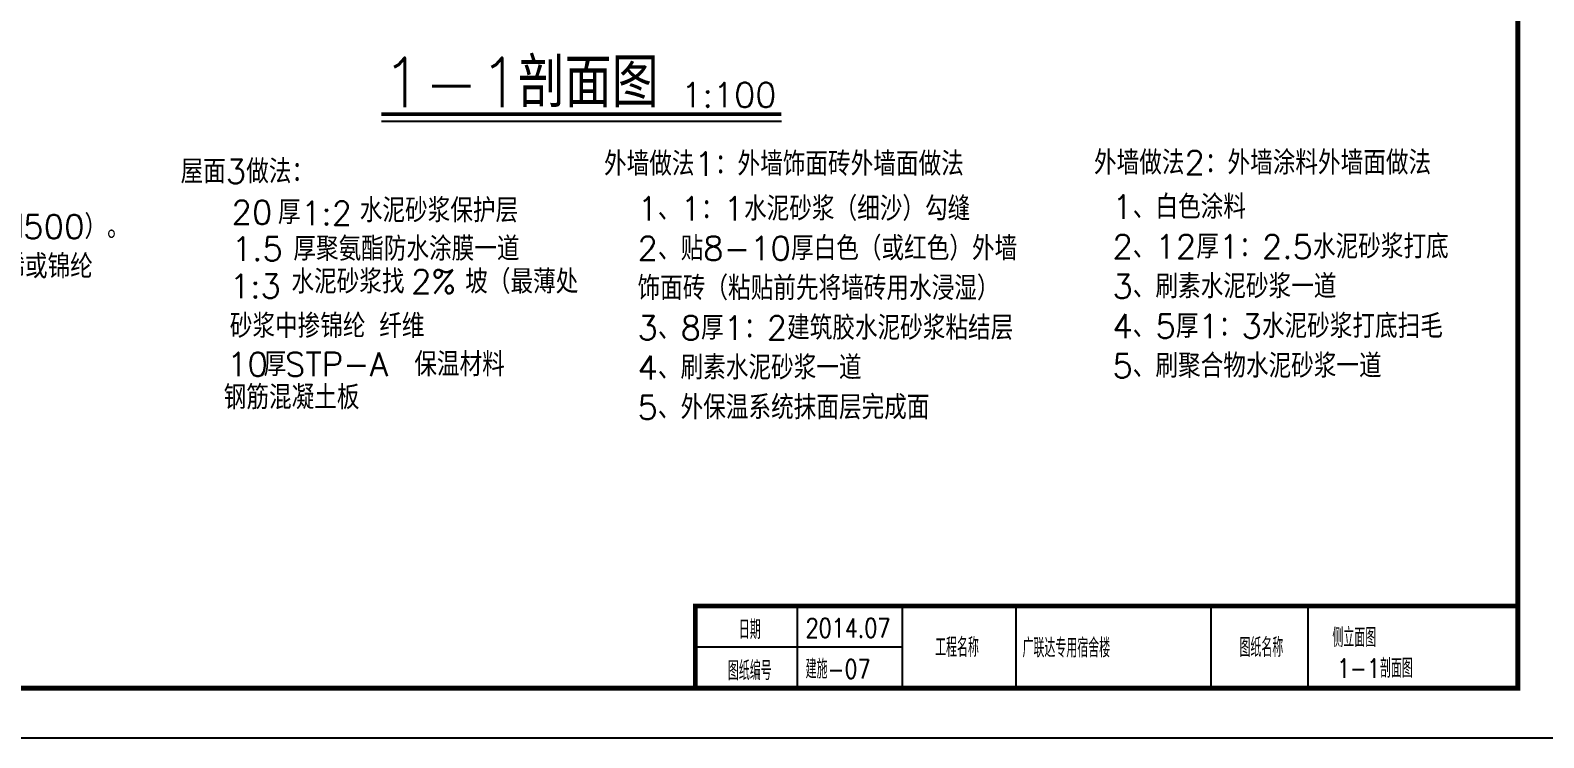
# Model space of a CAD drawing. Extents: x -105837 to 547563, y 466041 to 508041.
# Drawn here: x 278840 to 309488, y 466041 to 480353 of the extents above; entities that cross this region are included whole.
import ezdxf
from ezdxf.enums import TextEntityAlignment as Align

# ---------------------------------------------------------------- set-up
doc = ezdxf.new("R2010")
doc.units = 0
doc.header["$LTSCALE"] = 1000
doc.header["$MEASUREMENT"] = 0
for name, color, linetype in [('COLUMN', 4, 'CONTINUOUS'), ('DIM_SYMB', 3, 'CONTINUOUS'), ('PUB_TEXT', 7, 'CONTINUOUS'), ('PUB_TITLE', 4, 'CONTINUOUS'), ('文字', 7, 'CONTINUOUS')]:
    doc.layers.add(name, color=color, linetype=linetype)
doc.styles.get("Standard").update_dxf_attribs({"font": 'txt.shx', "bigfont": 'hzdx.shx'})
doc.styles.add('国标仿宋', font='SIMPLEX.shx', dxfattribs={"width": 0.75, "bigfont": 'gbhzfs.shx'})

msp = doc.modelspace()

# ---------------------------------------------------------------- linework, layer by layer
at = {"layer": 'DIM_SYMB', "const_width": 70}
msp.add_lwpolyline([(285951.91662, 478655.94997), (294051.05423, 478655.94997)], dxfattribs=at)
at = {"layer": 'DIM_SYMB'}
msp.add_lwpolyline([(285951.91662, 478515.94997), (294051.05423, 478515.94997)], dxfattribs=at)
at = {"layer": 'PUB_TITLE'}
msp.add_lwpolyline([(250563.01576, 466040.74173), (309963.01576, 466040.74173), (309963.01576, 508040.74173), (250563.01576, 508040.74173)], close=True, dxfattribs=at)
at = {"layer": 'PUB_TITLE', "const_width": 100}
msp.add_lwpolyline([(251563.01576, 467040.74173), (308963.01576, 467040.74173), (308963.01576, 507040.74173), (251563.01576, 507040.74173)], close=True, dxfattribs=at)
at = {"layer": '文字'}
for p, q in [((294372.85601, 468703.94173), (294372.85601, 467040.74173)), ((296498.05601, 468703.94173), (296498.05601, 467040.74173)), ((298799.23504, 468703.94173), (298799.23504, 467040.74173)), ((302745.20359, 468703.94173), (302745.20359, 467040.74173)), ((304709.52897, 468703.94173), (304709.52897, 467040.74173)), ((296498.05601, 467872.34173), (292308.53837, 467872.34173))]:
    msp.add_line(p, q, dxfattribs=at)
at = {"layer": '文字', "const_width": 92.4}
msp.add_lwpolyline([(292308.53837, 468703.94173), (292308.53837, 467040.74173), (308963.01576, 467040.74173), (308963.01576, 468703.94173)], close=True, dxfattribs=at)

# ---------------------------------------------------------------- texts
at = {"layer": 'COLUMN', "char_height": 482.2695035, "attachment_point": 1}
for s, insert, width in [('{\\C0;1、1：1水泥砂浆（细沙）勾缝\\P2、贴8-10厚白色（或红色）外墙\\P饰面砖（粘贴前先将墙砖用水浸湿）\\P3、8厚1：2建筑胶水泥砂浆粘结层\\P4、刷素水泥砂浆一道\\P5、外保温系统抹面层完成面}', (291137.57264, 476985.89946), 16371.1509466), ('{\\C0;1、白色涂料\\P2、12厚1：2.5水泥砂浆打底\\P3、刷素水泥砂浆一道\\P4、5厚1：3水泥砂浆打底扫毛\\P5、刷聚合物水泥砂浆一道}', (300753.24982, 477021.25014), 7447.456302)]:
    msp.add_mtext(s, dxfattribs=dict(at, insert=insert, width=width))
at = {"layer": 'PUB_TEXT'}
for s, height, p in [('1-1', 1000, (285951.91662, 478795.94997)), ('剖面图', 1000, (288713.82138, 478795.94997)), ('1:100', 500, (292022.4828, 478795.94997)), ('外墙做法1：外墙饰面砖外墙面做法', 482.2695035, (290458.26253, 477410.07711)), ('外墙做法2：外墙涂料外墙面做法', 482.2695035, (300380.63525, 477434.4059)), ('屋面3做法：', 482.269504, (281883.40907, 477255.38343)), ('20', 482.269504, (282915.82735, 476427.83403)), ('厚', 482.2695, (283855.12088, 476427.83403)), ('1:2', 482.269504, (284322.08729, 476412.72557)), ('水泥砂浆保护层', 482.269504, (285513.16659, 476468.19295)), ('卷材防水层（防水卷材上翻500）。', 482.2695035, (273198.82089, 476137.7813)), ('1.5', 482.269504, (282921.18449, 475691.14864)), ('厚聚氨酯防水涂膜一道', 482.269504, (284167.27077, 475691.14864)), ('水泥砂浆找平层，内掺丙烯或锦纶', 482.2695035, (273234.4558, 475333.82238)), ('1:3', 482.269504, (282880.94899, 474935.76268)), ('水泥砂浆找', 482.269504, (284128.44541, 475026.51652)), ('2%', 482.269504, (286551.5498, 475026.51652)), ('坡（最薄处', 482.269504, (287647.48057, 475026.51652)), ('砂浆中掺锦纶 ', 482.269504, (282880.94899, 474129.26098)), ('纤维', 482.269504, (285906.5857, 474129.26098)), ('10', 482.269504, (282826.95366, 473354.50259)), ('厚', 482.2695, (283565.34849, 473354.50259)), ('STP-A', 482.269504, (283997.65068, 473354.50259)), ('保温材料', 482.269504, (286616.68102, 473354.50259)), ('钢筋混凝土板', 482.269504, (282757.75658, 472686.43815))]:
    msp.add_text(s, height=height, dxfattribs=at).set_placement(p)
at = {"layer": '文字', "style": '国标仿宋', "width": 0.8}
for s, p in [('日期', (293410.5703, 468036.1241)), ('工程名称', (297606.34296, 467675.97785)), ('图纸名称', (303770.26312, 467674.49886)), ('图纸编号', (293410.5703, 467204.5241))]:
    msp.add_text(s, height=385, dxfattribs=at).set_placement(p, align=Align.CENTER)
for s, p in [('2014.07', (294540.73263, 468069.67468)), ('侧立面图', (305208.42836, 467874.86553)), ('广联达专用宿舍楼', (298933.45327, 467663.7237)), ('建施-07', (294540.73263, 467238.07468)), ('1-1剖面图', (305299.96551, 467254.52606))]:
    msp.add_text(s, height=385, dxfattribs=at).set_placement(p)

doc.saveas('drawing.dxf')
